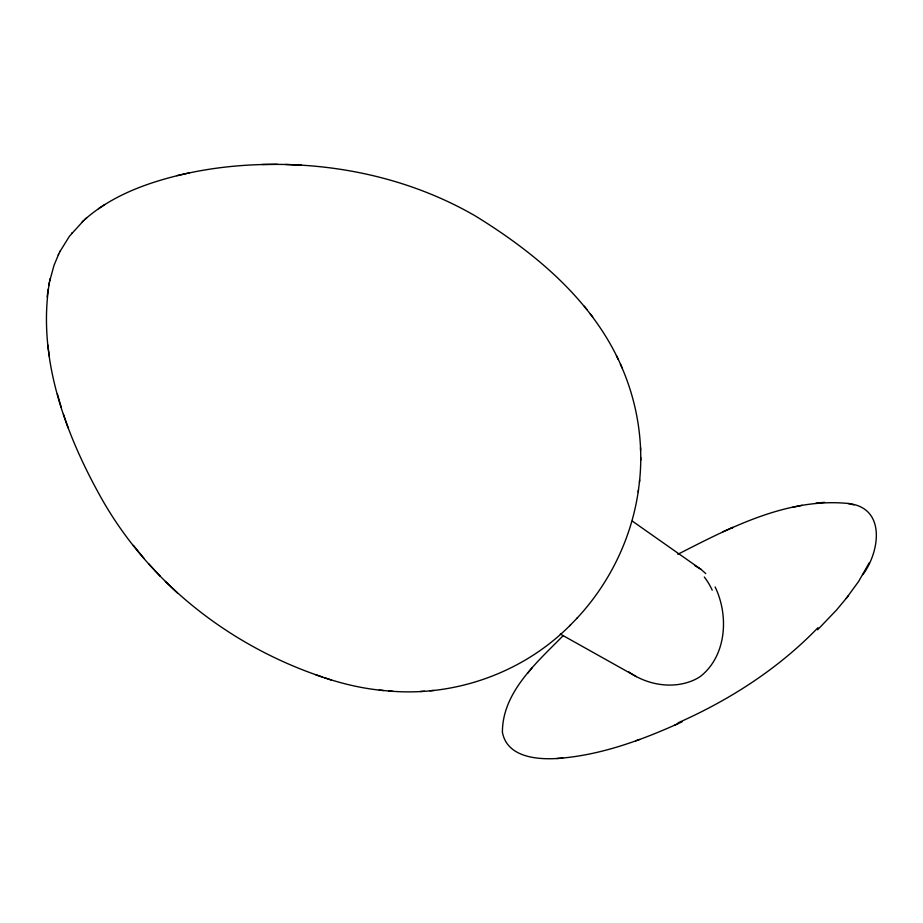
<?xml version="1.0" encoding="UTF-8"?>
<svg xmlns="http://www.w3.org/2000/svg" width="923" height="923" viewBox="0 0 923 923"><rect width="100%" height="100%" fill="white"/><g stroke="black" fill="none" stroke-linecap="round" stroke-linejoin="round"><path stroke-width="1.38" d="M620.418 364.193C637.055 400.905 643.873 442.094 639.431 482.175M49.438 282.207C37.012 357.57 65.175 433.683 101.599 498.593C149.549 583.417 230.623 646.377 322.612 677.078M576.76 618.491C609.757 583.209 631.828 537.705 638.474 489.825M638.22 491.913L639.708 479.891M47.142 296.918L47.638 293.202M47.696 292.672L48.146 289.222M49.669 281.192L54.007 265.386L58.657 254.171M48.827 285.219L50.223 278.446M862.913 574.591C879.734 551.896 886.553 507.558 848.064 503.462C787.492 497.532 730.185 527.541 677.851 554.296M59.88 251.679L69.456 236.219L83.797 220.424M58.23 255.048L60.203 251.044M869.281 562.707L858.609 581.49L846.183 598.473M71.59 233.461L72.167 232.734M563.284 635.543C537.278 662.126 502.308 691.938 502.412 732.331C507.465 759.018 541.363 760.16 562.822 758.048M848.479 595.635L836.607 609.941L817.582 629.809M532.283 667.571L527.714 673.213M817.997 627.663C778.574 668.564 729.828 699.899 678.047 722.824M388.733 690.992C455.143 696.98 523.595 672.486 570.495 624.94M569.664 625.806L577.44 617.775M84.951 219.386C112.294 195.261 147.657 182.581 182.662 174.366M82.251 221.832L86.693 217.793M98.415 208.725L101.288 206.856M101.772 206.51L104.876 204.491M556.627 758.521C598.889 755.66 639.374 740.996 677.736 723.805M674.436 725.34L682.178 721.751M731.166 528.141L732.862 527.402L722.594 531.879M635.705 740.823L639.581 739.496M183.562 174.17C211.667 167.767 240.522 164.698 269.343 164.409M176.974 175.658L189.48 172.82M792.615 507.338L802.156 505.296M816.059 503.116L824.539 502.343M420.334 691.512L424.418 691.189M429.899 690.739L433.868 690.427M269.908 164.409C341.245 163.556 413.446 180.077 475.403 215.994C535.628 253.064 593.777 301.383 622.137 367.942M262.005 164.49L277.442 164.317M293.502 164.779L301.336 165.136M285.507 164.444L293.156 164.79M315.516 674.655C337.449 682.616 360.27 688.431 383.553 690.519M379.261 690.15L392.944 691.362M848.064 503.462L854.029 504.916M324.435 677.678L331.484 680.089M694.684 565.499L701.03 569.387L705.749 573.552M628.482 671.702C647.323 685.235 673.79 689.689 695.123 679.501A42.377 37.555 -1.7 0 0 700.626 676.259C726.678 655.538 728.928 615.353 715.117 586.947M560.307 634.043L636.42 676.674M701.03 569.387L632.336 521.114M165.39 581.502L177.251 592.843M148.903 563.999L154.083 569.595M154.833 570.437L160.083 576.102M133.408 545.378L138.335 551.4M138.808 552.023L143.815 558.138M584.328 306.205L586.878 309.505M590.155 313.647L592.693 316.901M616.402 355.528L618.168 359.37M63.468 414.358L65.648 420.6M65.925 421.465L68.187 427.914M57.399 394.098L59.141 400.074M59.384 401.02L61.195 407.216M47.8 344.971L48.492 350.14M48.596 350.867L49.323 356.29M640.527 447.597L640.597 450.516M640.7 457.473L640.77 460.208M704.295 577.037A54.007 31.809 81 0 1 712.21 590.166"/></g></svg>
